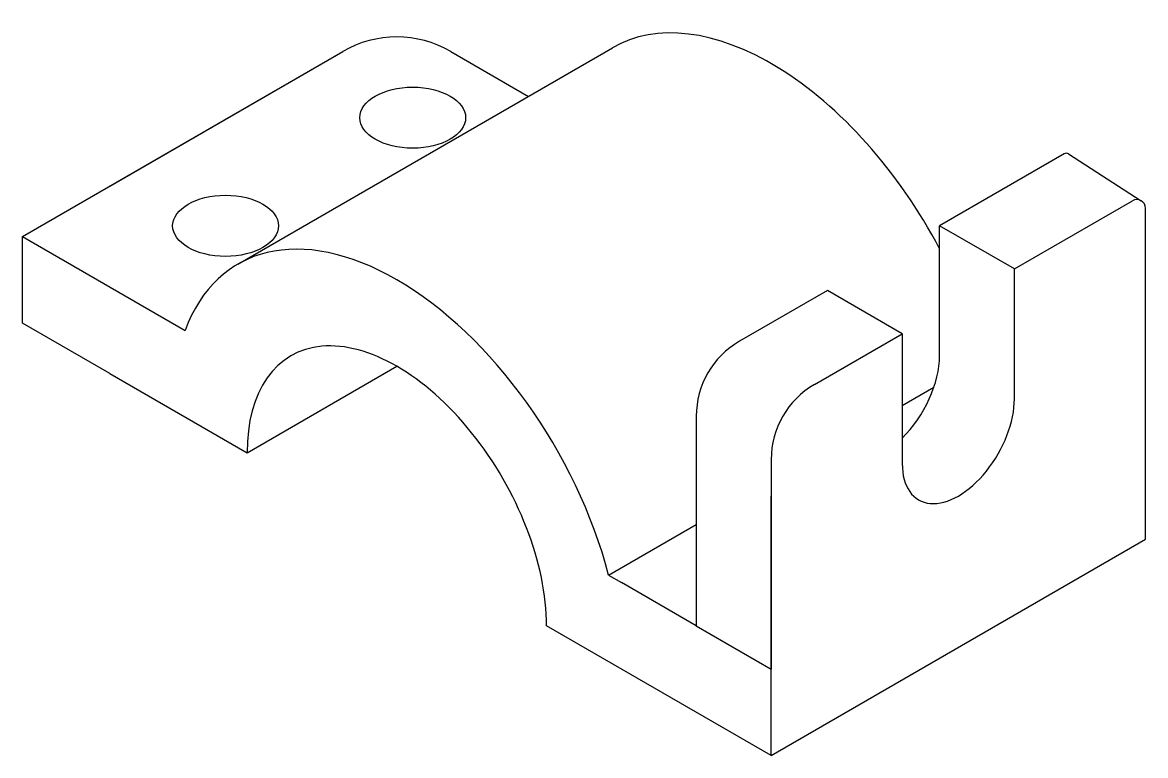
# Model space of a CAD drawing. Header units: inches. Extents: x 1 to 131, y -50 to 35.
import ezdxf

# ---------------------------------------------------------------- set-up
doc = ezdxf.new("R2010")
doc.units = ezdxf.units.IN
doc.header["$MEASUREMENT"] = 0

msp = doc.modelspace()

# ---------------------------------------------------------------- linework, layer by layer
for p, q in [((0.92, 9.96), (37.97, 31.35)), ((11.01, 15.79), (37.97, 31.35)), ((25.85, 6.78), (69.15, 31.78)), ((50.47, 31.35), (59.44, 26.17)), ((121.4, 19.52), (107.01, 11.21)), ((121.92, 19.51), (130.32, 14.09)), ((115.67, 6.21), (129.32, 14.09)), ((130.82, -25.04), (130.82, 13.23)), ((115.67, 6.21), (107.01, 11.21)), ((107.01, -3.79), (107.01, 11.21)), ((0.92, -0.04), (0.92, 9.96)), ((0.92, 9.96), (19.73, -0.9)), ((115.67, -8.79), (115.67, 6.21)), ((94.02, 3.71), (83.86, -2.15)), ((102.68, -1.29), (94.02, 3.71)), ((11.01, -5.86), (0.92, -0.04)), ((92.52, -7.15), (102.68, -1.29)), ((92.52, -7.15), (102.68, -1.29)), ((102.68, -1.29), (102.68, -16.29)), ((26.9, -15.04), (44.22, -5.04)), ((11.01, -5.86), (26.9, -15.04)), ((102.68, -9.57), (106.35, -7.45)), ((78.86, -10.81), (78.86, -35.04)), ((87.52, -15.81), (87.52, -40.04)), ((87.52, -50.04), (87.52, -20.04)), ((68.72, -29.18), (78.86, -23.32)), ((87.52, -50.04), (130.82, -25.04)), ((68.72, -29.18), (70.2, -30.04)), ((78.86, -35.04), (70.2, -30.04)), ((87.52, -50.04), (61.54, -35.04)), ((78.86, -35.04), (87.52, -40.04))]:
    msp.add_line(p, q)
for centre, radius, start, end in [((44.22, 20.53), 12.5, 60, 120), ((121.65, 19.09), 0.5, 57.2178, 120), ((129.82, 13.23), 1, 0, 120), ((88.86, -10.81), 10, 120, 180), ((97.52, -15.81), 10, 120, 180)]:
    msp.add_arc(centre, radius, start, end)
for centre, major_axis, start_param, end_param in [((87.52, -0.04), (18.37, -31.82), 1.508132, 3.141593), ((44.22, -25.04), (18.37, -31.82), 1.125235, 3.587154), ((44.22, -25.04), (12.25, -21.21), 0.785398, 3.926991), ((100.51, -7.54), (-4.59, -7.95), 7.40842, 8.63938), ((109.17, -12.54), (-4.59, -7.95), 5.497787, 8.63938), ((109.17, -12.54), (-6.12, -10.61), 4.761458, 4.775053)]:
    msp.add_ellipse(centre, major_axis=major_axis, ratio=0.57735, start_param=start_param, end_param=end_param)
for centre in [(46.06, 23.7), (24.41, 11.2)]:
    msp.add_ellipse(centre, major_axis=(-6.12, 0), ratio=0.57735)

doc.saveas('drawing.dxf')
